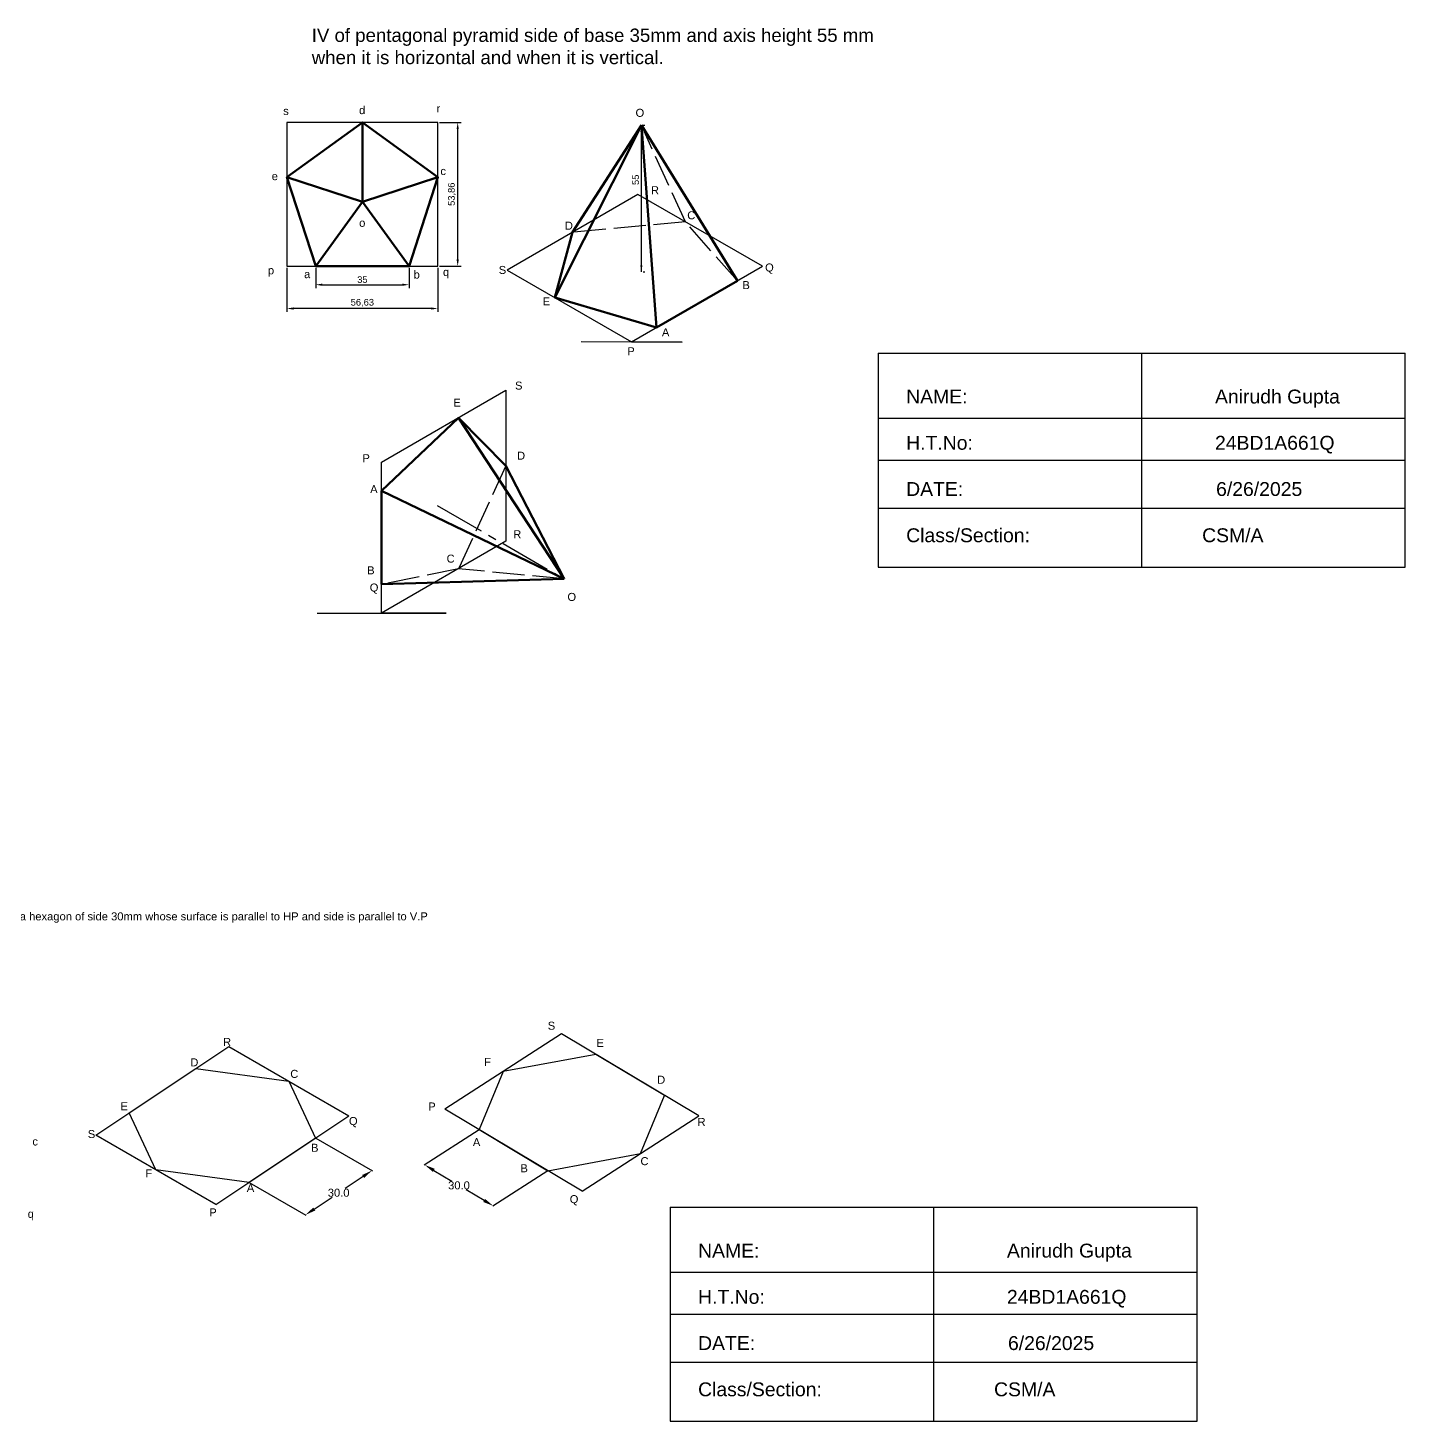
# Model space of a CAD drawing. Header units: millimetres. Extents: x 49 to 4311, y 158 to 1129.
# Drawn here: x 658 to 1175, y 251 to 773 of the extents above; entities that cross this region are included whole.
import ezdxf

# ---------------------------------------------------------------- set-up
doc = ezdxf.new("R2010")
doc.units = ezdxf.units.MM
doc.header["$MEASUREMENT"] = 0
doc.header["$PDMODE"] = 34
doc.linetypes.add('ACAD_ISO02W100', pattern=[15, 12, -3])
doc.linetypes.add('CENTER2', pattern=[28.575, 19.05, -3.175, 3.175, -3.175])
doc.styles.get("Standard").update_dxf_attribs({"font": 'arial.ttf'})
doc.dimstyles.new('ISO-25', dxfattribs={"dimtxt": 2.5, "dimasz": 2.5, "dimexe": 1.25, "dimexo": 0.625, "dimtad": 1, "dimtxsty": 'Standard', "dimcen": 2.5, "dimadec": 0, "dimazin": 0, "dimtfac": 1, "dimtmove": 0, "dimatfit": 3, "dimfxl": 1, "dimarcsym": 0})
doc.dimstyles.get("Standard").update_dxf_attribs({"dimtxt": 3, "dimasz": 4, "dimexe": 0.18, "dimexo": 0.0625, "dimgap": 0.09, "dimtad": 0, "dimtih": 1, "dimtoh": 1, "dimdec": 1, "dimzin": 0, "dimdsep": 46, "dimtxsty": 'Standard', "dimcen": 0.09, "dimclrd": 6, "dimclre": 3, "dimadec": 0, "dimazin": 0, "dimtfac": 1, "dimtdec": 1, "dimtofl": 0, "dimtmove": 0, "dimatfit": 3, "dimfxl": 1, "dimtolj": 1, "dimtzin": 0, "dimarcsym": 1})

# ---------------------------------------------------------------- blocks, each defined once
blk = doc.blocks.new('*D9')
at = {"color": 3, "lineweight": -2, "transparency": 16777216}
for p, q in [((765.98, 357.09), (787.21, 344.83)), ((741.01, 340.45), (762.24, 328.2))]:
    blk.add_line(p, q, dxfattribs=at)
at = {"color": 6, "lineweight": -2, "transparency": 16777216}
for p, q in [((783.71, 342.71), (776.99, 338.24)), ((765.4, 330.52), (772.11, 334.99))]:
    blk.add_line(p, q, dxfattribs=at)
at = {"color": 6, "transparency": 16777216}
for points in [[(783.34, 343.27), (784.08, 342.16), (787.03, 344.93)], [(765.03, 331.07), (765.77, 329.96), (762.07, 328.3)]]:
    blk.add_solid(points, dxfattribs=at)
at = {"layer": 'Defpoints', "color": 0, "transparency": 16777216}
for p in [(765.92, 357.12), (787.03, 344.93), (740.95, 340.49)]:
    blk.add_point(p, dxfattribs=at)
at = {"color": 0, "transparency": 16777216, "insert": (774.55, 336.61), "char_height": 3, "attachment_point": 5}
blk.add_mtext('\\A1;30.0', dxfattribs=at)
blk = doc.blocks.new('*D10')
at = {"color": 3, "lineweight": -2, "transparency": 16777216}
for p, q in [((827.25, 360.24), (806.64, 346.96)), ((853, 344.85), (832.39, 331.57))]:
    blk.add_line(p, q, dxfattribs=at)
at = {"color": 6, "lineweight": -2, "transparency": 16777216}
for p, q in [((810.24, 345.02), (816.97, 341)), ((829.13, 333.73), (822.4, 337.75))]:
    blk.add_line(p, q, dxfattribs=at)
at = {"color": 6, "transparency": 16777216}
for points in [[(810.58, 345.59), (809.9, 344.45), (806.81, 347.07)], [(829.47, 334.3), (828.78, 333.16), (832.56, 331.68)]]:
    blk.add_solid(points, dxfattribs=at)
at = {"layer": 'Defpoints', "color": 0, "transparency": 16777216}
for p in [(827.31, 360.28), (806.81, 347.07), (853.06, 344.88)]:
    blk.add_point(p, dxfattribs=at)
at = {"color": 0, "transparency": 16777216, "insert": (819.68, 339.37), "char_height": 3, "attachment_point": 5}
blk.add_mtext('\\A1;30.0', dxfattribs=at)
blk = doc.blocks.new('*D30')
at = {"color": 0, "lineweight": -2, "transparency": 16777216}
for p, q in [((765.94, 683.45), (765.94, 675.82)), ((800.94, 683.45), (800.94, 675.82)), ((768.44, 677.07), (798.44, 677.07))]:
    blk.add_line(p, q, dxfattribs=at)
at = {"color": 0, "transparency": 16777216}
for points in [[(768.44, 677.49), (768.44, 676.66), (765.94, 677.07)], [(798.44, 677.49), (798.44, 676.66), (800.94, 677.07)]]:
    blk.add_solid(points, dxfattribs=at)
at = {"layer": 'Defpoints', "color": 0, "transparency": 16777216}
for p in [(765.94, 684.07), (800.94, 684.07), (800.94, 677.07)]:
    blk.add_point(p, dxfattribs=at)
at = {"color": 0, "transparency": 16777216, "insert": (783.44, 678.98), "char_height": 2.5, "attachment_point": 5}
blk.add_mtext('35', dxfattribs=at)
blk = doc.blocks.new('*D31')
at = {"color": 0, "lineweight": -2, "transparency": 16777216}
for p, q in [((812.38, 737.93), (820.45, 737.93)), ((819.2, 686.57), (819.2, 735.43)), ((812.38, 684.07), (820.45, 684.07))]:
    blk.add_line(p, q, dxfattribs=at)
at = {"color": 0, "transparency": 16777216}
for points in [[(818.78, 735.43), (819.61, 735.43), (819.2, 737.93)], [(818.78, 686.57), (819.61, 686.57), (819.2, 684.07)]]:
    blk.add_solid(points, dxfattribs=at)
at = {"layer": 'Defpoints', "color": 0, "transparency": 16777216}
for p in [(811.75, 737.93), (819.2, 737.93), (811.75, 684.07)]:
    blk.add_point(p, dxfattribs=at)
at = {"color": 0, "transparency": 16777216, "insert": (817.07, 711), "char_height": 2.5, "attachment_point": 5, "rotation": 90}
blk.add_mtext('53,86', dxfattribs=at)
blk = doc.blocks.new('*D32')
at = {"color": 0, "lineweight": -2, "transparency": 16777216}
for p, q in [((755.12, 683.45), (755.12, 666.89)), ((811.75, 683.45), (811.75, 666.89)), ((809.25, 668.14), (757.62, 668.14))]:
    blk.add_line(p, q, dxfattribs=at)
at = {"color": 0, "transparency": 16777216}
for points in [[(757.62, 668.56), (757.62, 667.73), (755.12, 668.14)], [(809.25, 668.56), (809.25, 667.73), (811.75, 668.14)]]:
    blk.add_solid(points, dxfattribs=at)
at = {"layer": 'Defpoints', "color": 0, "transparency": 16777216}
for p in [(755.12, 684.07), (811.75, 684.07), (755.12, 668.14)]:
    blk.add_point(p, dxfattribs=at)
at = {"color": 0, "transparency": 16777216, "insert": (783.44, 670.27), "char_height": 2.5, "attachment_point": 5}
blk.add_mtext('56,63', dxfattribs=at)
blk = doc.blocks.new('*D33')
at = {"color": 0, "lineweight": -2, "transparency": 16777216}
for p, q in [((888.71, 736.86), (889.33, 736.86)), ((888.08, 684.36), (888.08, 734.36)), ((888.71, 681.86), (889.33, 681.86))]:
    blk.add_line(p, q, dxfattribs=at)
at = {"color": 0, "transparency": 16777216}
for points in [[(887.67, 734.36), (888.5, 734.36), (888.08, 736.86)], [(887.67, 684.36), (888.5, 684.36), (888.08, 681.86)]]:
    blk.add_solid(points, dxfattribs=at)
at = {"layer": 'Defpoints', "color": 0, "transparency": 16777216}
for p in [(888.08, 736.86), (888.08, 736.86), (888.08, 681.86)]:
    blk.add_point(p, dxfattribs=at)
at = {"color": 0, "transparency": 16777216, "insert": (885.93, 716.42), "char_height": 2.5, "attachment_point": 5, "rotation": 90}
blk.add_mtext('55', dxfattribs=at)

msp = doc.modelspace()

# ---------------------------------------------------------------- linework, layer by layer
for p, q in [((811.751, 737.93), (755.12, 737.93)), ((755.12, 737.93), (755.12, 684.07)), ((811.751, 684.07), (811.751, 737.93)), ((886.819, 710.905), (837.776, 682.59)), ((933.463, 683.975), (886.819, 710.905)), ((755.12, 684.07), (765.935, 684.07)), ((765.935, 684.07), (811.751, 684.07)), ((765.935, 684.07), (800.935, 684.07)), ((837.776, 682.59), (884.42, 655.66)), ((884.42, 655.66), (933.463, 683.975)), ((893.787, 661.068), (924.097, 678.567)), ((865.447, 655.819), (903.394, 655.501)), ((903.394, 655.501), (884.42, 655.66)), ((976.872, 651.399), (976.872, 571.211)), ((976.872, 651.399), (1174.54, 651.399)), ((1075.706, 651.399), (1075.706, 571.211)), ((1174.54, 571.211), (1174.54, 651.399)), ((790.657, 610.564), (837.301, 637.494)), ((837.301, 637.494), (837.301, 580.864)), ((976.872, 627.043), (1174.54, 627.043)), ((976.872, 611.305), (1174.54, 611.305)), ((790.657, 553.934), (790.657, 610.564)), ((790.657, 564.75), (790.657, 599.748)), ((976.872, 593.319), (1174.54, 593.319)), ((837.301, 580.864), (790.657, 553.934)), ((976.872, 571.211), (1174.54, 571.211)), ((766.474, 553.934), (814.841, 553.934)), ((814.841, 553.934), (790.657, 553.934)), ((858.096, 396.209), (814.431, 367.974)), ((909.595, 365.422), (858.096, 396.209)), ((683.476, 358.245), (733.412, 391.508)), ((733.412, 391.508), (778.402, 365.437)), ((870.971, 388.512), (836.263, 382.091)), ((896.72, 373.119), (870.971, 388.512)), ((695.96, 366.56), (720.928, 383.192)), ((720.928, 383.192), (755.907, 378.472)), ((836.263, 382.091), (827.306, 360.277)), ((755.907, 378.472), (765.918, 357.121)), ((887.763, 351.304), (896.72, 373.119)), ((705.971, 345.209), (695.96, 366.56)), ((865.93, 337.187), (814.431, 367.974)), ((728.467, 332.174), (778.402, 365.437)), ((865.93, 337.187), (909.595, 365.422)), ((728.467, 332.174), (683.476, 358.245)), ((765.918, 357.121), (740.95, 340.49)), ((827.306, 360.277), (853.056, 344.884)), ((853.056, 344.884), (887.763, 351.304)), ((740.95, 340.49), (705.971, 345.209)), ((898.828, 331.176), (898.828, 250.988)), ((898.828, 331.176), (1096.496, 331.176)), ((997.662, 331.176), (997.662, 250.988)), ((1096.496, 250.988), (1096.496, 331.176)), ((898.828, 306.82), (1096.496, 306.82)), ((898.828, 291.082), (1096.496, 291.082)), ((898.828, 273.096), (1096.496, 273.096)), ((898.828, 250.988), (1096.496, 250.988))]:
    msp.add_line(p, q)
at = {"lineweight": 60}
for p, q in [((783.435, 708.157), (783.435, 737.93)), ((755.12, 717.357), (783.435, 708.157)), ((783.435, 708.157), (811.751, 717.357)), ((765.935, 684.07), (783.435, 708.157)), ((783.435, 708.157), (800.935, 684.07))]:
    msp.add_line(p, q, dxfattribs=at)
at = {"lineweight": 70}
for p, q in [((855.592, 672.304), (888.082, 736.861)), ((862.298, 696.747), (888.082, 736.861)), ((893.787, 661.068), (888.082, 736.861)), ((888.082, 736.861), (924.097, 678.567)), ((862.298, 696.747), (855.592, 672.304)), ((893.787, 661.068), (924.097, 678.567)), ((855.592, 672.304), (893.787, 661.068)), ((790.657, 599.748), (819.485, 627.208)), ((819.485, 627.208), (837.301, 609.179)), ((819.485, 627.208), (859.149, 566.793)), ((837.301, 609.179), (859.149, 566.793)), ((790.657, 564.75), (790.657, 599.748)), ((790.657, 599.748), (859.149, 566.793)), ((790.657, 564.75), (859.149, 566.793))]:
    msp.add_line(p, q, dxfattribs=at)
at = {"linetype": 'CENTER2'}
for p, q in [((888.082, 681.861), (888.082, 736.861)), ((811.517, 594.293), (859.149, 566.793))]:
    msp.add_line(p, q, dxfattribs=at)
at = {"linetype": 'ACAD_ISO02W100'}
for p, q in [((904.635, 700.619), (888.082, 736.861)), ((904.635, 700.619), (862.298, 696.747)), ((924.097, 678.567), (904.635, 700.619)), ((837.301, 609.179), (819.485, 570.578)), ((819.485, 570.578), (790.657, 564.75)), ((859.149, 566.793), (819.485, 570.578))]:
    msp.add_line(p, q, dxfattribs=at)
at = {"lineweight": 60}
msp.add_lwpolyline([(765.935, 684.07), (800.935, 684.07), (811.751, 717.357), (783.435, 737.93), (755.12, 717.357)], close=True, dxfattribs=at)

# ---------------------------------------------------------------- texts
for s, p in [('s', (753.757, 740.711)), ('d', (782.199, 741.031)), ('r', (811.28, 741.669)), ('O', (885.896, 740.032)), ('e', (749.443, 716.274)), ('c', (812.718, 718.191)), ('R', (891.676, 711.003)), ('o', (782.242, 698.78)), ('D', (859.393, 697.711)), ('C', (905.286, 701.608)), ('Q', (934.482, 682.02)), ('p', (748.005, 680.977)), ('a', (761.587, 679.539)), ('b', (802.652, 679.379)), ('q', (813.677, 680.338)), ('S', (834.597, 681.12)), ('B', (925.983, 675.424)), ('E', (851.094, 669.327)), ('A', (895.787, 657.734)), ('P', (882.789, 650.638)), ('S', (840.686, 637.754)), ('E', (817.551, 631.335)), ('P', (783.469, 610.527)), ('D', (841.457, 611.476)), ('A', (786.37, 598.927)), ('R', (840.041, 582.011)), ('C', (815.032, 572.874)), ('B', (785.242, 568.478)), ('Q', (786.209, 562.034)), ('O', (860.355, 558.52)), ('S', (852.971, 397.75)), ('R', (731.179, 391.659)), ('E', (871.251, 391.29)), ('D', (718.918, 384.002)), ('F', (829.118, 384.163)), ('C', (756.397, 379.686)), ('D', (893.99, 377.48)), ('E', (692.724, 367.575)), ('P', (808.163, 367.457)), ('Q', (778.411, 362.006)), ('R', (909.149, 361.666)), ('c', (659.686, 354.336)), ('S', (680.463, 357.134)), ('A', (824.883, 354.092)), ('B', (764.2, 351.983)), ('C', (887.748, 346.965)), ('F', (702.059, 342.377)), ('B', (842.717, 344.292)), ('A', (740.096, 336.948)), ('Q', (861.22, 332.709)), ('q', (657.92, 327.204)), ('P', (726.024, 327.76))]:
    msp.add_text(s, height=3).set_placement(p)
at = {"attachment_point": 1}
for s, width, gutter_width, insert, char_height in [('IV of pentagonal pyramid side of base 35mm and axis height 55 mm\\~ when it is horizontal and when it is vertical. ', 221.64077, 15, (764.462, 773.114), 5), ('NAME:                                              Anirudh Gupta\\P\\PH.T.No:                                             24BD1A661Q\\P\\PDATE:                                               6/26/2025\\P\\PClass/Section:                                CSM/A', 175.89946, 12.5, (987.401, 637.747), 5.2), ('Draw the isometric view of a hexagon of side 30mm whose surface is parallel to HP and side is parallel to V.P', 381.22339, 15, (604.884, 441.748), 3), ('NAME:                                              Anirudh Gupta\\P\\PH.T.No:                                             24BD1A661Q\\P\\PDATE:                                               6/26/2025\\P\\PClass/Section:                                CSM/A', 175.89946, 12.5, (909.357, 317.523), 5.2)]:
    msp.add_mtext_dynamic_manual_height_columns(s, width=width, gutter_width=gutter_width, heights=[0], dxfattribs=dict(at, insert=insert, char_height=char_height))

# ---------------------------------------------------------------- dimensions: what is measured, and where the dimension line sits
dim = msp.add_linear_dim(base=(819.197, 737.93), p1=(811.751, 684.07), p2=(811.751, 737.93), angle=90, dimstyle='ISO-25')
dim.commit()
dim.dimension.update_dxf_attribs({"geometry": '*D31', "text_midpoint": (817.069, 711)})
dim = msp.add_linear_dim(base=(888.082, 736.861), p1=(888.082, 681.861), p2=(888.082, 736.861), angle=90, dimstyle='ISO-25', override={"dimtmove": 2})
dim.commit()
dim.dimension.update_dxf_attribs({"geometry": '*D33', "text_midpoint": (885.931, 716.417), "dimtype": 160})
for base, p1, p2, picture, middle in [((755.12, 668.144), (811.751, 684.07), (755.12, 684.07), '*D32', (783.435, 670.272)), ((800.935, 677.073), (765.935, 684.07), (800.935, 684.07), '*D30', (783.435, 678.975))]:
    dim = msp.add_linear_dim(base=base, p1=p1, p2=p2, dimstyle='ISO-25')
    dim.commit()
    dim.dimension.update_dxf_attribs({"geometry": picture, "text_midpoint": middle})
for p1, p2, distance, picture, middle in [((740.95, 340.49), (765.918, 357.121), -21.853, '*D9', (774.551, 336.614)), ((853.056, 344.884), (827.306, 360.277), 21.853, '*D10', (819.684, 339.373))]:
    dim = msp.add_aligned_dim(p1=p1, p2=p2, distance=distance, dimstyle='Standard')
    dim.commit()
    dim.dimension.update_dxf_attribs({"geometry": picture, "text_midpoint": middle})

doc.saveas('drawing.dxf')
